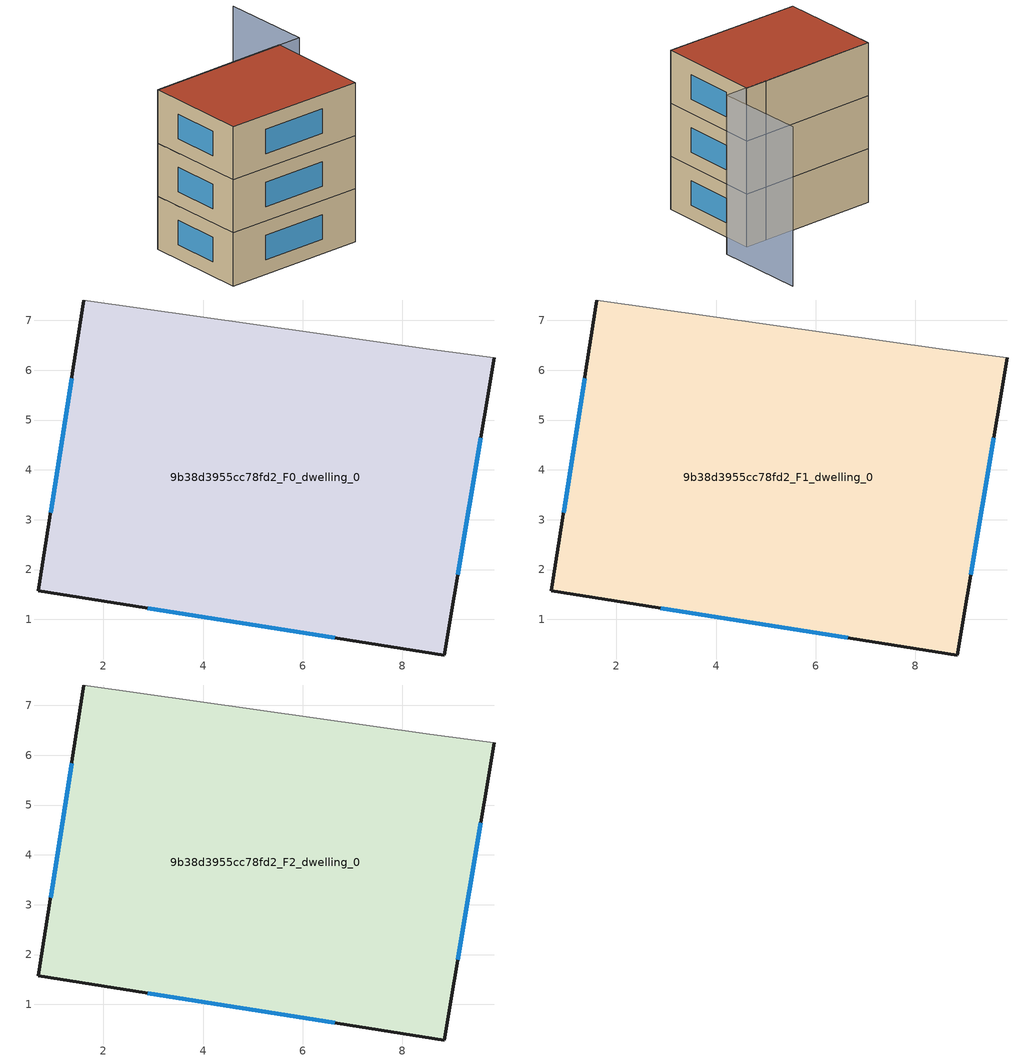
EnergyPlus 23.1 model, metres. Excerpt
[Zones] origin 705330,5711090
9b38d3955cc78fd2_F0_dwelling_0
 floor ground (EU_floor_Construction): 9.84,6.25 8.84,0.29 0.69,1.57 1.6,7.41 8.55,6.42 z0
 wall outside (EU_wall_Construction): 1.6,7.41 0.69,1.57 8.84,0.29 9.84,6.25 z0:3
 wall adiabatic (EU_wall_Construction): 9.84,6.25 8.55,6.42 1.6,7.41 z0:3
 window (EU_Window_Construction): 2.89,1.22 6.64,0.63 / 1.36,5.84 0.94,3.15 / 9.11,1.89 9.57,4.64 z0.81:2.19
9b38d3955cc78fd2_F1_dwelling_0
 floor to 9b38d3955cc78fd2_F0_dwelling_0 (EU_floor_Construction): 9.84,6.25 8.84,0.29 0.69,1.57 1.6,7.41 8.54,6.42 z3
 wall outside (EU_wall_Construction): 1.6,7.41 0.69,1.57 8.84,0.29 9.84,6.25 z3:6
 wall adiabatic (EU_wall_Construction): 9.84,6.25 8.55,6.42 1.6,7.41 z3:6
 window (EU_Window_Construction): 2.89,1.22 6.64,0.63 / 1.36,5.84 0.94,3.15 / 9.11,1.89 9.57,4.64 z3.81:5.19
9b38d3955cc78fd2_F2_dwelling_0
 floor to 9b38d3955cc78fd2_F1_dwelling_0 (EU_floor_Construction): 9.84,6.25 8.84,0.29 0.69,1.57 1.6,7.41 8.54,6.42 z6
 wall outside (EU_wall_Construction): 1.6,7.41 0.69,1.57 8.84,0.29 9.84,6.25 z6:9
 wall adiabatic (EU_wall_Construction): 9.84,6.25 8.55,6.42 1.6,7.41 z6:9
 window (EU_Window_Construction): 2.89,1.22 6.64,0.63 / 1.36,5.84 0.94,3.15 / 9.11,1.89 9.57,4.64 z6.81:8.19
 roof outside (EU_roof_Construction): 8.84,0.29 9.84,6.25 8.55,6.42 1.6,7.41 0.69,1.57 z9
shading: 11.89,11.07 11.13,5.99 / 11.13,5.99 1.61,7.41 z0:9
[Building]
EU S2 Campaign: North Axis=0; Terrain=City; Solar Distribution=FullExterior
[Site:Location]
London: Latitude=51.5; Longitude=-0.5; Time Zone=0; Elevation=25
[SizingPeriod:WeatherFileDays]
AnnualSizingPeriod: Begin Month=1; Begin Day of Month=1; End Month=12; End Day of Month=31; Day of Week for Start Day=Monday; Use Weather File Daylight Saving Period=No; Use Weather File Rain and Snow Indicators=No
[MATERIAL]
EU_InternalMass_Material: Roughness=MediumRough; Thickness=0.1; Conductivity=1; Density=1800; Specific Heat=900; Thermal Absorptance=0.9; Solar Absorptance=0.7; Visible Absorptance=0.7
[MATERIAL:NOMASS] Roughness=MediumRough; Thermal Absorptance=0.9; Solar Absorptance=0.7; Visible Absorptance=0.7
Name | Thermal Resistance
EU_wall_NoMass | 0.555556
EU_roof_NoMass | 0.510204
EU_floor_NoMass | 1.68919
[WINDOWMATERIAL:SIMPLEGLAZINGSYSTEM]
EU_Window_SimpleGlazing: UFactor=3.96; Solar Heat Gain Coefficient=0.85; Visible Transmittance=0.85
[CONSTRUCTION]
EU_wall_Construction: EU_wall_NoMass
EU_roof_Construction: EU_roof_NoMass
EU_floor_Construction: EU_floor_NoMass
EU_Window_Construction: EU_Window_SimpleGlazing
EU_InternalMass_Construction: EU_InternalMass_Material
[ZONE] Type=1; Multiplier=1; Ceiling Height=autocalculate; Floor Area=autocalculate; Part of Total Floor Area=Yes
Name | Volume
9b38d3955cc78fd2_F0_dwelling_0 | 148.359
9b38d3955cc78fd2_F1_dwelling_0; 9b38d3955cc78fd2_F2_dwelling_0 | 148.358
[INTERNALMASS] Construction=EU_InternalMass_Construction; Surface Area=49.4525
Name | Zone or ZoneList
9b38d3955cc78fd2_F0_dwelling_0_EU_InternalMass | 9b38d3955cc78fd2_F0_dwelling_0
9b38d3955cc78fd2_F1_dwelling_0_EU_InternalMass | 9b38d3955cc78fd2_F1_dwelling_0
9b38d3955cc78fd2_F2_dwelling_0_EU_InternalMass | 9b38d3955cc78fd2_F2_dwelling_0
[OTHEREQUIPMENT] Fuel Type=Electricity; Design Level Calculation Method=Watts/Area; Power per Zone Floor Area=1; Fraction Latent=0; Fraction Radiant=0; Fraction Lost=0; Carbon Dioxide Generation Rate=0; EndUse Subcategory=EU_Step8_InternalGains
Name | Zone or ZoneList or Space or SpaceList | Schedule
EU_Step8_InternalGain_9b38d3955cc78fd2_F0_dwelling_0_f000 | 9b38d3955cc78fd2_F0_dwelling_0 | EU_Step8_GainSchedule_9b38d3955cc78fd2_F0_dwelling_0_f000
EU_Step8_InternalGain_9b38d3955cc78fd2_F1_dwelling_0_f000 | 9b38d3955cc78fd2_F1_dwelling_0 | EU_Step8_GainSchedule_9b38d3955cc78fd2_F1_dwelling_0_f000
EU_Step8_InternalGain_9b38d3955cc78fd2_F2_dwelling_0_f000 | 9b38d3955cc78fd2_F2_dwelling_0 | EU_Step8_GainSchedule_9b38d3955cc78fd2_F2_dwelling_0_f000
[ZONEVENTILATION:DESIGNFLOWRATE] Schedule=EU_AlwaysOn; Design Flow Rate Calculation Method=AirChanges/Hour; Air Changes per Hour=0.48; Ventilation Type=Natural; Fan Pressure Rise=0; Fan Total Efficiency=1; Constant Term Coefficient=1; Temperature Term Coefficient=0; Velocity Term Coefficient=0; Velocity Squared Term Coefficient=0; Minimum Indoor Temperature=-100; Maximum Indoor Temperature=100; Delta Temperature=-100; Minimum Outdoor Temperature=-100; Maximum Outdoor Temperature=100; Maximum Wind Speed=40
Name | Zone or ZoneList or Space or SpaceList
EU_ConstantAir_9b38d3955cc78fd2_F0_dwelling_0 | 9b38d3955cc78fd2_F0_dwelling_0
EU_ConstantAir_9b38d3955cc78fd2_F1_dwelling_0 | 9b38d3955cc78fd2_F1_dwelling_0
EU_ConstantAir_9b38d3955cc78fd2_F2_dwelling_0 | 9b38d3955cc78fd2_F2_dwelling_0
[HVACTEMPLATE:THERMOSTAT] Constant Heating Setpoint=20; Constant Cooling Setpoint=50
EU_HeatOnly_9b38d3955cc78fd2_F0_dwelling_0; EU_HeatOnly_9b38d3955cc78fd2_F1_dwelling_0; EU_HeatOnly_9b38d3955cc78fd2_F2_dwelling_0
[HVACTEMPLATE:ZONE:IDEALLOADSAIRSYSTEM] System Availability Schedule=EU_AlwaysOn; Maximum Heating Supply Air Temperature=50; Minimum Cooling Supply Air Temperature=13; Maximum Heating Supply Air Humidity Ratio=0.0156; Minimum Cooling Supply Air Humidity Ratio=0.0077; Heating Limit=NoLimit; Cooling Limit=NoLimit; Heating Availability Schedule=EU_AlwaysOn; Cooling Availability Schedule=EU_CoolingOff; Dehumidification Control Type=ConstantSensibleHeatRatio; Cooling Sensible Heat Ratio=0.7; Dehumidification Setpoint=60; Humidification Control Type=None; Humidification Setpoint=30; Outdoor Air Method=None; Outdoor Air Flow Rate per Person=0.00944; Outdoor Air Flow Rate per Zone Floor Area=0; Outdoor Air Flow Rate per Zone=0; Demand Controlled Ventilation Type=None; Outdoor Air Economizer Type=NoEconomizer; Heat Recovery Type=None; Sensible Heat Recovery Effectiveness=0.7; Latent Heat Recovery Effectiveness=0.65
Name | Template Thermostat
9b38d3955cc78fd2_F0_dwelling_0 | EU_HeatOnly_9b38d3955cc78fd2_F0_dwelling_0
9b38d3955cc78fd2_F1_dwelling_0 | EU_HeatOnly_9b38d3955cc78fd2_F1_dwelling_0
9b38d3955cc78fd2_F2_dwelling_0 | EU_HeatOnly_9b38d3955cc78fd2_F2_dwelling_0
[SIZING:ZONE] Zone Cooling Design Supply Air Temperature Input Method=SupplyAirTemperature; Zone Cooling Design Supply Air Temperature=13; Zone Heating Design Supply Air Temperature Input Method=SupplyAirTemperature; Zone Heating Design Supply Air Temperature=50; Zone Cooling Design Supply Air Humidity Ratio=0.008; Zone Heating Design Supply Air Humidity Ratio=0.008; Cooling Design Air Flow Method=DesignDay; Cooling Design Air Flow Rate=0; Cooling Minimum Air Flow per Zone Floor Area=0.000762; Cooling Minimum Air Flow=0; Cooling Minimum Air Flow Fraction=0.2; Heating Design Air Flow Method=DesignDay; Heating Design Air Flow Rate=0; Heating Maximum Air Flow per Zone Floor Area=0.002032; Heating Maximum Air Flow=0.141576; Heating Maximum Air Flow Fraction=0.3; Account for Dedicated Outdoor Air System=No; Dedicated Outdoor Air System Control Strategy=NeutralSupplyAir; Dedicated Outdoor Air Low Setpoint Temperature for Design=autosize; Dedicated Outdoor Air High Setpoint Temperature for Design=autosize; Zone Load Sizing Method=Sensible Load Only No Latent Load; Zone Latent Cooling Design Supply Air Humidity Ratio Input Method=HumidityRatioDifference; Zone Cooling Design Supply Air Humidity Ratio Difference=0.005; Zone Latent Heating Design Supply Air Humidity Ratio Input Method=HumidityRatioDifference; Zone Humidification Design Supply Air Humidity Ratio Difference=0.005
9b38d3955cc78fd2_F0_dwelling_0; 9b38d3955cc78fd2_F1_dwelling_0; 9b38d3955cc78fd2_F2_dwelling_0
[SCHEDULE:CONSTANT]
Name | Hourly Value
EU_AlwaysOn | 1
EU_CoolingOff | 0
[SCHEDULE:FILE] Column Number=1; Rows to Skip at Top=0; Number of Hours of Data=8760; Column Separator=Comma; Interpolate to Timestep=No; Minutes per Item=60; Adjust Schedule for Daylight Savings=Yes
Name | File
EU_Step8_GainSchedule_9b38d3955cc78fd2_F0_dwelling_0_f000 | ../../schedules/9b38d3955cc78fd2/9b38d3955cc78fd2_F0_dwelling_0_f000_gain.csv
EU_Step8_GainSchedule_9b38d3955cc78fd2_F1_dwelling_0_f000 | ../../schedules/9b38d3955cc78fd2/9b38d3955cc78fd2_F1_dwelling_0_f000_gain.csv
EU_Step8_GainSchedule_9b38d3955cc78fd2_F2_dwelling_0_f000 | ../../schedules/9b38d3955cc78fd2/9b38d3955cc78fd2_F2_dwelling_0_f000_gain.csv
